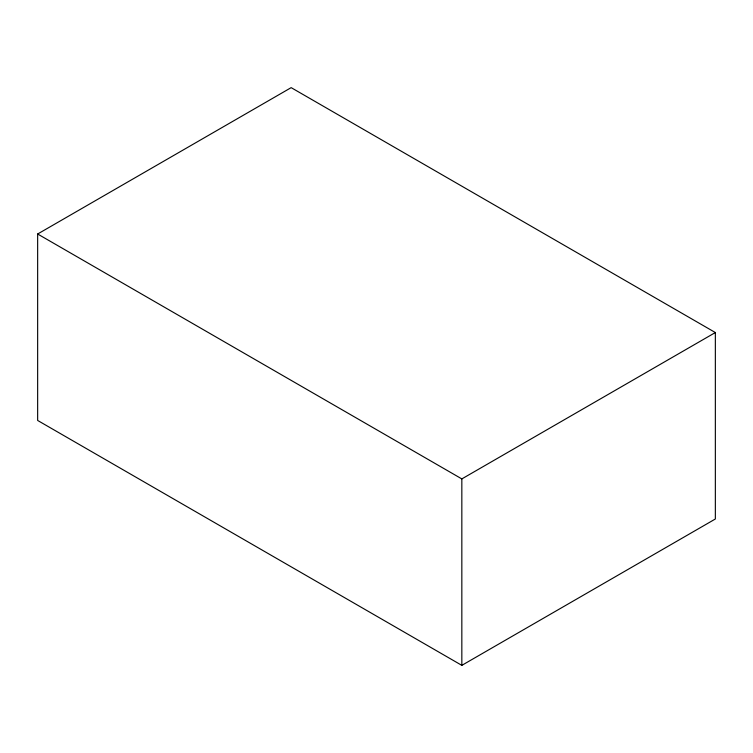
<?xml version="1.0" encoding="UTF-8"?>
<svg xmlns="http://www.w3.org/2000/svg" width="753" height="753" viewBox="0 0 753 753"><rect width="100%" height="100%" fill="white"/><g stroke="black" fill="none" stroke-linecap="round" stroke-linejoin="round"><path stroke-width="1.13" d="M37.65 234.004L291.166 87.64L715.35 332.544L715.35 518.996L461.834 665.36L37.65 420.456L37.65 234.004L461.834 478.908L715.35 332.544M461.834 478.908L461.834 665.36"/></g></svg>
